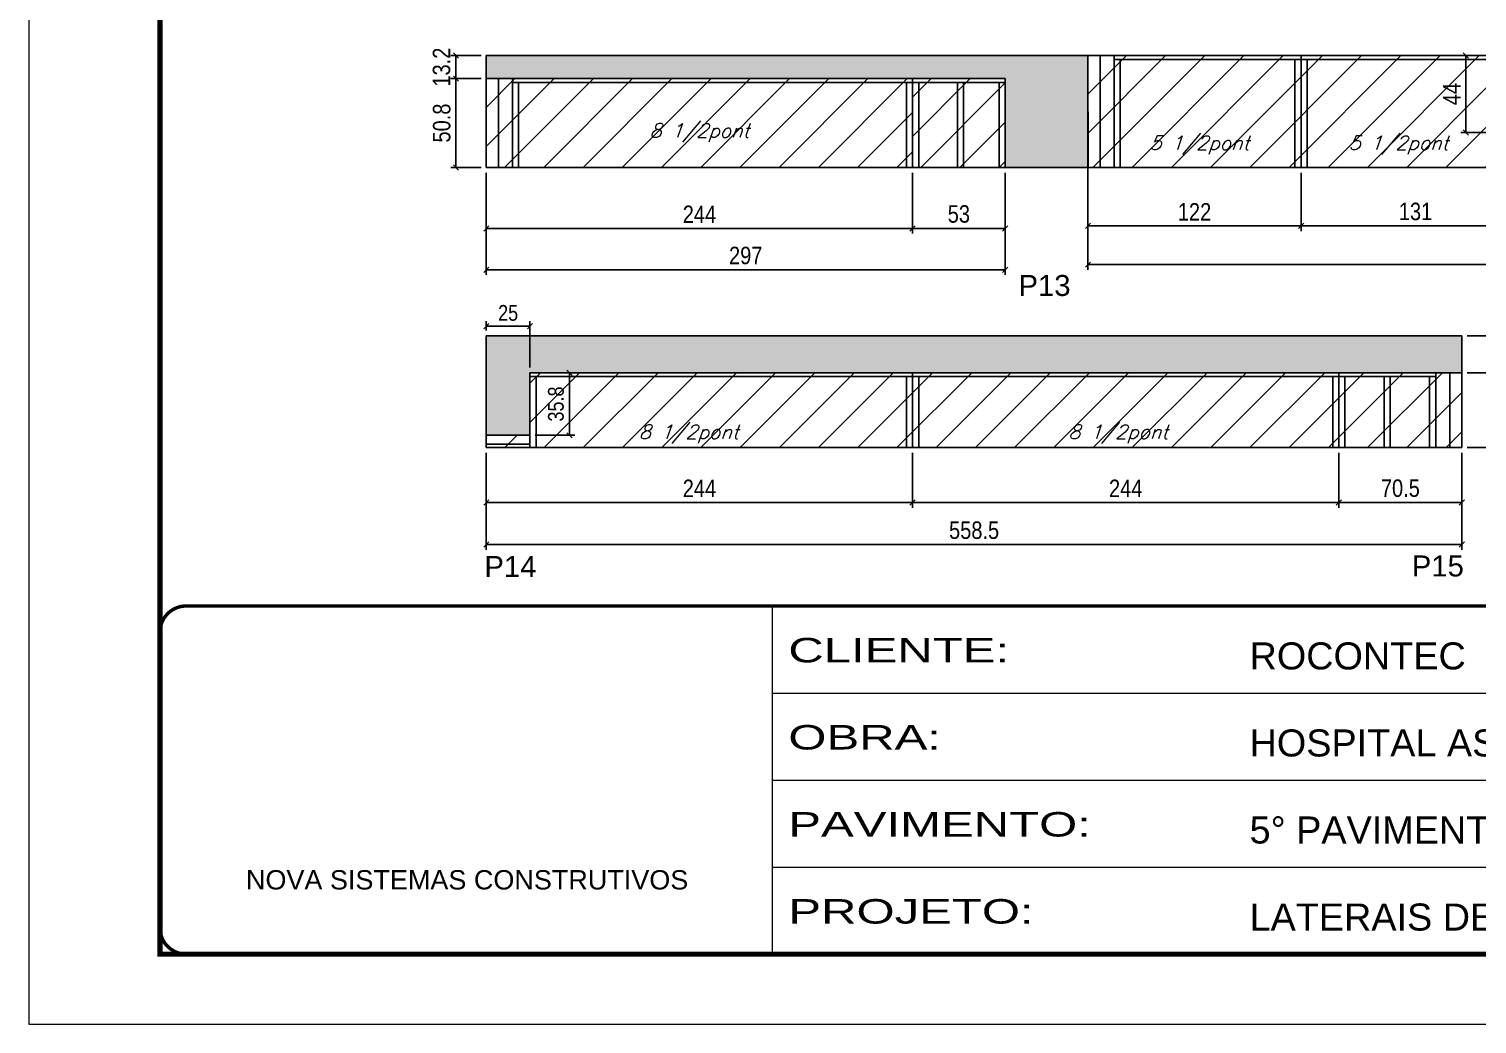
# Model space of a CAD drawing. Extents: x -20960 to -5926, y -2106 to 21915.
# Drawn here: x -7438 to -6610, y 19717 to 20286 of the extents above; entities that cross this region are included whole.
import ezdxf

# ---------------------------------------------------------------- set-up
doc = ezdxf.new("R2010")
doc.units = 0
doc.linetypes.add('CONTINUO', pattern=[0])
doc.linetypes.add('DASHED', pattern=[0.75, 0.5, -0.25])
for name, color, linetype in [('5', 5, 'Continuous'), ('COTA', 241, 'Continuous'), ('Painéis', 200, 'Continuous'), ('Reaproveitamento', 251, 'Continuous'), ('SARR_2.2x7', 40, 'Continuous'), ('SARR_3.5x7', 81, 'Continuous'), ('SARR_EDITAR', 141, 'Continuous'), ('texto', 7, 'Continuous')]:
    doc.layers.add(name, color=color, linetype=linetype)
doc.layers.add('Folhas', color=255, linetype='Continuous', lineweight=9)
doc.layers.add('SARRAFO DE PRESSAO', color=251, linetype='DASHED', lineweight=9)
doc.styles.add('ARIAL', font='arial.ttf')
doc.styles.add('COTA TECNICA', font='techl___.ttf', dxfattribs={"height": 10})
doc.styles.add('COTA TECNICA-50', font='techl___.ttf', dxfattribs={"height": 9})
doc.styles.add('Romans', font='romans.shx')
doc.styles.get("Standard").update_dxf_attribs({"font": 'arial.ttf'})
doc.styles.add('Tecnologia', font='')
doc.styles.get('Tecnologia').set_extended_font_data('Forgotten Futurist')
doc.dimstyles.new('COTA PAINEL-50', dxfattribs={"dimtxt": 9, "dimasz": 3, "dimexe": 3, "dimexo": 3, "dimgap": 3, "dimtad": 1, "dimdec": 1, "dimzin": 12, "dimdsep": 46, "dimtxsty": 'COTA TECNICA-50', "dimblk1": 'OBLIQUE', "dimblk2": 'OBLIQUE', "dimsah": 1, "dimcen": 0.9, "dimclrd": 4, "dimclre": 4, "dimclrt": 240, "dimadec": 1, "dimazin": 3, "dimtfac": 1, "dimtdec": 1, "dimtmove": 0, "dimatfit": 3, "dimfxl": 1, "dimtolj": 1, "dimtzin": 12, "dimarcsym": 0})
doc.dimstyles.new('PAINEL', dxfattribs={"dimtxt": 10, "dimasz": 3, "dimexe": 3, "dimexo": 3, "dimgap": 3, "dimtad": 1, "dimdec": 1, "dimzin": 12, "dimdsep": 46, "dimtxsty": 'COTA TECNICA', "dimblk1": 'OBLIQUE', "dimblk2": 'OBLIQUE', "dimsah": 1, "dimcen": 0.9, "dimclrd": 4, "dimclre": 4, "dimclrt": 240, "dimadec": 1, "dimazin": 3, "dimtfac": 1, "dimtdec": 1, "dimtmove": 0, "dimatfit": 3, "dimfxl": 1, "dimtolj": 1, "dimtzin": 12, "dimarcsym": 0})
pattern_1 = [(45, (-4755.574, 2299.826), (-11.22532, 11.22532), [])]

# ---------------------------------------------------------------- blocks, each defined once
blk = doc.blocks.new('9999999999')
at = {"color": 30, "linetype": 'CONTINUO'}
for p, q in [((98564.56, 34230.21), (98564.56, 34429.45)), ((98564.56, 34379.64), (99583.98, 34379.64)), ((98564.56, 34329.83), (99487.98, 34329.83)), ((98564.56, 34280.02), (99487.98, 34280.02))]:
    blk.add_line(p, q, dxfattribs=at)
at = {"color": 30, "linetype": 'CONTINUO', "const_width": 2}
blk.add_lwpolyline([(99583.98, 34230.21), (99583.98, 34414.45, 0.414214), (99568.98, 34429.45), (98228.98, 34429.45, 0.414214), (98213.98, 34414.45), (98213.98, 34245.21, 0.414214), (98228.98, 34230.21), (99583.98, 34230.21)], format="xyb", dxfattribs=at)
at = {"layer": 'Folhas'}
blk.add_lwpolyline([(98138.98, 34190.21), (99623.98, 34190.21), (99623.98, 35240.21), (98138.98, 35240.21)], close=True, dxfattribs=at)
at = {"layer": 'Folhas', "color": 30, "const_width": 3}
blk.add_lwpolyline([(98213.98, 34230.21), (99583.98, 34230.21), (99583.98, 35200.21), (98213.98, 35200.21)], close=True, dxfattribs=at)
at = {"color": 7, "linetype": 'Continuous', "ltscale": 5, "style": 'ARIAL'}
for s, height, p in [('ROCONTEC', 15.483, (98837.68, 34393.13)), ('HOSPITAL ASSUNÇÃO', 15.4829, (98837.68, 34343.32)), ('5° PAVIMENTO', 15.4829, (98837.68, 34293.51)), ('NOVA SISTEMAS CONSTRUTIVOS', 11.0592, (98263.19, 34267.21)), ('LATERAIS DE VIGAS', 15.4829, (98837.68, 34243.7))]:
    blk.add_text(s, height=height, dxfattribs=at).set_placement(p)
at = {"layer": 'Folhas', "color": 7, "style": 'Tecnologia', "width": 1.5}
for s, p in [('CLIENTE:', (98573.65, 34397.17)), ('OBRA:', (98573.65, 34347.31)), ('PAVIMENTO:', (98573.65, 34297.5)), ('PROJETO:', (98573.65, 34247.69))]:
    blk.add_text(s, height=14, dxfattribs=at).set_placement(p)
blk = doc.blocks.new('_Oblique')
at = {"color": 0, "linetype": 'ByBlock', "lineweight": -2}
blk.add_line((-0.5, -0.5), (0.5, 0.5), dxfattribs=at)
blk = doc.blocks.new('*D136')
at = {"layer": 'COTA', "color": 4, "linetype": 'ByBlock', "lineweight": -2, "transparency": 16777216}
for p, q in [((-7176.71, 20204.03), (-7176.71, 20145.47)), ((-6879.71, 20204.03), (-6879.71, 20145.47)), ((-7176.71, 20148.47), (-6879.71, 20148.47))]:
    blk.add_line(p, q, dxfattribs=at)
at = {"layer": 'Defpoints', "color": 0, "linetype": 'ByBlock', "transparency": 16777216}
for p in [(-7176.71, 20207.03), (-6879.71, 20207.03), (-6879.71, 20148.47)]:
    blk.add_point(p, dxfattribs=at)
at = {"layer": 'COTA', "color": 4, "linetype": 'ByBlock', "lineweight": -2, "transparency": 16777216, "xscale": 3, "yscale": 3, "zscale": 3, "rotation": 180}
blk.add_blockref('_Oblique', (-7176.71, 20148.47), dxfattribs=at)
at = {"layer": 'COTA', "color": 4, "linetype": 'ByBlock', "lineweight": -2, "transparency": 16777216, "xscale": 3, "yscale": 3, "zscale": 3}
blk.add_blockref('_Oblique', (-6879.71, 20148.47), dxfattribs=at)
at = {"layer": 'COTA', "color": 240, "linetype": 'ByBlock', "transparency": 16777216, "insert": (-7028.21, 20156.57), "char_height": 10, "attachment_point": 5, "style": 'COTA TECNICA'}
blk.add_mtext('\\A1;297', dxfattribs=at)
blk = doc.blocks.new('*D138')
at = {"layer": 'COTA', "color": 4, "linetype": 'ByBlock', "lineweight": -2, "transparency": 16777216}
for p, q in [((-6604.31, 20271.03), (-6618.94, 20271.03)), ((-6615.94, 20271.03), (-6615.94, 20227.03)), ((-6604.31, 20227.03), (-6618.94, 20227.03))]:
    blk.add_line(p, q, dxfattribs=at)
at = {"layer": 'Defpoints', "color": 0, "linetype": 'ByBlock', "transparency": 16777216}
for p in [(-6601.31, 20271.03), (-6615.94, 20227.03), (-6601.31, 20227.03)]:
    blk.add_point(p, dxfattribs=at)
at = {"layer": 'COTA', "color": 4, "linetype": 'ByBlock', "lineweight": -2, "transparency": 16777216, "xscale": 3, "yscale": 3, "zscale": 3}
for p, rotation in [((-6615.94, 20271.03), 90), ((-6615.94, 20227.03), 270)]:
    blk.add_blockref('_Oblique', p, dxfattribs=dict(at, rotation=rotation))
at = {"layer": 'COTA', "color": 240, "linetype": 'ByBlock', "transparency": 16777216, "insert": (-6624.02, 20249.03), "char_height": 10, "attachment_point": 5, "rotation": 90, "style": 'COTA TECNICA'}
blk.add_mtext('\\A1;44', dxfattribs=at)
blk = doc.blocks.new('*D139')
at = {"layer": 'COTA', "color": 4, "linetype": 'ByBlock', "lineweight": -2, "transparency": 16777216}
for p, q in [((-6932.71, 20204.03), (-6932.71, 20169.13)), ((-6879.71, 20204.03), (-6879.71, 20169.13)), ((-6879.71, 20172.13), (-6932.71, 20172.13))]:
    blk.add_line(p, q, dxfattribs=at)
at = {"layer": 'Defpoints', "color": 0, "linetype": 'ByBlock', "transparency": 16777216}
for p in [(-6932.71, 20207.03), (-6879.71, 20207.03), (-6932.71, 20172.13)]:
    blk.add_point(p, dxfattribs=at)
at = {"layer": 'COTA', "color": 4, "linetype": 'ByBlock', "lineweight": -2, "transparency": 16777216, "xscale": 3, "yscale": 3, "zscale": 3, "rotation": 180}
blk.add_blockref('_Oblique', (-6932.71, 20172.13), dxfattribs=at)
at = {"layer": 'COTA', "color": 4, "linetype": 'ByBlock', "lineweight": -2, "transparency": 16777216, "xscale": 3, "yscale": 3, "zscale": 3}
blk.add_blockref('_Oblique', (-6879.71, 20172.13), dxfattribs=at)
at = {"layer": 'COTA', "color": 240, "linetype": 'ByBlock', "transparency": 16777216, "insert": (-6906.21, 20180.35), "char_height": 10, "attachment_point": 5, "style": 'COTA TECNICA'}
blk.add_mtext('\\A1;53', dxfattribs=at)
blk = doc.blocks.new('*D140')
at = {"layer": 'COTA', "color": 4, "linetype": 'ByBlock', "lineweight": -2, "transparency": 16777216}
for p, q in [((-6832.31, 20204.03), (-6832.31, 20170.56)), ((-6710.31, 20204.03), (-6710.31, 20170.56)), ((-6710.31, 20173.56), (-6832.31, 20173.56))]:
    blk.add_line(p, q, dxfattribs=at)
at = {"layer": 'Defpoints', "color": 0, "linetype": 'ByBlock', "transparency": 16777216}
for p in [(-6832.31, 20207.03), (-6710.31, 20207.03), (-6832.31, 20173.56)]:
    blk.add_point(p, dxfattribs=at)
at = {"layer": 'COTA', "color": 4, "linetype": 'ByBlock', "lineweight": -2, "transparency": 16777216, "xscale": 3, "yscale": 3, "zscale": 3, "rotation": 180}
blk.add_blockref('_Oblique', (-6832.31, 20173.56), dxfattribs=at)
at = {"layer": 'COTA', "color": 4, "linetype": 'ByBlock', "lineweight": -2, "transparency": 16777216, "xscale": 3, "yscale": 3, "zscale": 3}
blk.add_blockref('_Oblique', (-6710.31, 20173.56), dxfattribs=at)
at = {"layer": 'COTA', "color": 240, "linetype": 'ByBlock', "transparency": 16777216, "insert": (-6771.31, 20181.62), "char_height": 10, "attachment_point": 5, "style": 'COTA TECNICA'}
blk.add_mtext('\\A1;122', dxfattribs=at)
blk = doc.blocks.new('*D141')
at = {"layer": 'COTA', "color": 4, "linetype": 'ByBlock', "lineweight": -2, "transparency": 16777216}
for p, q in [((-6710.31, 20204.03), (-6710.31, 20170.56)), ((-6579.31, 20204.03), (-6579.31, 20170.56)), ((-6579.31, 20173.56), (-6710.31, 20173.56))]:
    blk.add_line(p, q, dxfattribs=at)
at = {"layer": 'Defpoints', "color": 0, "linetype": 'ByBlock', "transparency": 16777216}
for p in [(-6710.31, 20207.03), (-6579.31, 20207.03), (-6710.31, 20173.56)]:
    blk.add_point(p, dxfattribs=at)
at = {"layer": 'COTA', "color": 4, "linetype": 'ByBlock', "lineweight": -2, "transparency": 16777216, "xscale": 3, "yscale": 3, "zscale": 3, "rotation": 180}
blk.add_blockref('_Oblique', (-6710.31, 20173.56), dxfattribs=at)
at = {"layer": 'COTA', "color": 4, "linetype": 'ByBlock', "lineweight": -2, "transparency": 16777216, "xscale": 3, "yscale": 3, "zscale": 3}
blk.add_blockref('_Oblique', (-6579.31, 20173.56), dxfattribs=at)
at = {"layer": 'COTA', "color": 240, "linetype": 'ByBlock', "transparency": 16777216, "insert": (-6644.81, 20181.78), "char_height": 10, "attachment_point": 5, "style": 'COTA TECNICA'}
blk.add_mtext('\\A1;131', dxfattribs=at)
blk = doc.blocks.new('*D144')
at = {"layer": 'COTA', "color": 4, "linetype": 'ByBlock', "lineweight": -2, "transparency": 16777216}
for p, q in [((-7179.71, 20257.83), (-7197.08, 20257.83)), ((-7194.08, 20257.83), (-7194.08, 20207.03)), ((-7179.71, 20207.03), (-7197.08, 20207.03))]:
    blk.add_line(p, q, dxfattribs=at)
at = {"layer": 'Defpoints', "color": 0, "linetype": 'ByBlock', "transparency": 16777216}
for p in [(-7176.71, 20257.83), (-7194.08, 20207.03), (-7176.71, 20207.03)]:
    blk.add_point(p, dxfattribs=at)
at = {"layer": 'COTA', "color": 4, "linetype": 'ByBlock', "lineweight": -2, "transparency": 16777216, "xscale": 3, "yscale": 3, "zscale": 3}
for p, rotation in [((-7194.08, 20257.83), 90), ((-7194.08, 20207.03), 270)]:
    blk.add_blockref('_Oblique', p, dxfattribs=dict(at, rotation=rotation))
at = {"layer": 'COTA', "color": 240, "linetype": 'ByBlock', "transparency": 16777216, "insert": (-7202.21, 20232.43), "char_height": 10, "attachment_point": 5, "rotation": 90, "style": 'COTA TECNICA'}
blk.add_mtext('\\A1;50.8', dxfattribs=at)
blk = doc.blocks.new('*D145')
at = {"layer": 'COTA', "color": 4, "linetype": 'ByBlock', "lineweight": -2, "transparency": 16777216}
for p, q in [((-7179.71, 20271.03), (-7197.08, 20271.03)), ((-7194.08, 20257.83), (-7194.08, 20271.03)), ((-7179.71, 20257.83), (-7197.08, 20257.83))]:
    blk.add_line(p, q, dxfattribs=at)
at = {"layer": 'Defpoints', "color": 0, "linetype": 'ByBlock', "transparency": 16777216}
for p in [(-7194.08, 20271.03), (-7176.71, 20271.03), (-7176.71, 20257.83)]:
    blk.add_point(p, dxfattribs=at)
at = {"layer": 'COTA', "color": 4, "linetype": 'ByBlock', "lineweight": -2, "transparency": 16777216, "xscale": 3, "yscale": 3, "zscale": 3}
for p, rotation in [((-7194.08, 20271.03), 90), ((-7194.08, 20257.83), 270)]:
    blk.add_blockref('_Oblique', p, dxfattribs=dict(at, rotation=rotation))
at = {"layer": 'COTA', "color": 240, "linetype": 'ByBlock', "transparency": 16777216, "insert": (-7202.3, 20264.43), "char_height": 10, "attachment_point": 5, "rotation": 90, "style": 'COTA TECNICA'}
blk.add_mtext('\\A1;13.2', dxfattribs=at)
blk = doc.blocks.new('*D150')
at = {"layer": 'COTA', "color": 4, "lineweight": -2, "transparency": 16777216}
for p, q in [((-7176.71, 20184.03), (-7176.71, 20169.13)), ((-6932.71, 20184.03), (-6932.71, 20169.13)), ((-7176.71, 20172.13), (-6932.71, 20172.13))]:
    blk.add_line(p, q, dxfattribs=at)
at = {"layer": 'Defpoints', "color": 0, "transparency": 16777216}
for p in [(-7176.71, 20187.03), (-6932.71, 20187.03), (-6932.71, 20172.13)]:
    blk.add_point(p, dxfattribs=at)
at = {"layer": 'COTA', "color": 4, "lineweight": -2, "transparency": 16777216, "xscale": 3, "yscale": 3, "zscale": 3, "rotation": 180}
blk.add_blockref('_Oblique', (-7176.71, 20172.13), dxfattribs=at)
at = {"layer": 'COTA', "color": 4, "lineweight": -2, "transparency": 16777216, "xscale": 3, "yscale": 3, "zscale": 3}
blk.add_blockref('_Oblique', (-6932.71, 20172.13), dxfattribs=at)
at = {"layer": 'COTA', "color": 240, "transparency": 16777216, "insert": (-7054.71, 20180.21), "char_height": 10, "attachment_point": 5, "style": 'COTA TECNICA'}
blk.add_mtext('\\A1;244', dxfattribs=at)
blk = doc.blocks.new('*D151')
at = {"layer": 'COTA', "color": 4, "lineweight": -2, "ltscale": 25, "transparency": 16777216}
for p, q in [((-7176.71, 20043.73), (-7176.71, 20012.31)), ((-6932.71, 20043.73), (-6932.71, 20012.31)), ((-7176.71, 20015.31), (-6932.71, 20015.31))]:
    blk.add_line(p, q, dxfattribs=at)
at = {"layer": 'Defpoints', "color": 0, "ltscale": 25, "transparency": 16777216}
for p in [(-7176.71, 20046.73), (-6932.71, 20046.73), (-6932.71, 20015.31)]:
    blk.add_point(p, dxfattribs=at)
at = {"layer": 'COTA', "color": 4, "lineweight": -2, "ltscale": 25, "transparency": 16777216, "xscale": 3, "yscale": 3, "zscale": 3, "rotation": 180}
blk.add_blockref('_Oblique', (-7176.71, 20015.31), dxfattribs=at)
at = {"layer": 'COTA', "color": 4, "lineweight": -2, "ltscale": 25, "transparency": 16777216, "xscale": 3, "yscale": 3, "zscale": 3}
blk.add_blockref('_Oblique', (-6932.71, 20015.31), dxfattribs=at)
at = {"layer": 'COTA', "color": 240, "ltscale": 25, "transparency": 16777216, "insert": (-7054.71, 20023.38), "char_height": 10, "attachment_point": 5, "style": 'COTA TECNICA'}
blk.add_mtext('\\A1;244', dxfattribs=at)
blk = doc.blocks.new('*D162')
at = {"layer": 'COTA', "color": 4, "lineweight": -2, "ltscale": 25, "transparency": 16777216}
for p, q in [((-6615.24, 20089.53), (-6570.08, 20089.53)), ((-6573.08, 20046.73), (-6573.08, 20089.53)), ((-6615.24, 20046.73), (-6570.08, 20046.73))]:
    blk.add_line(p, q, dxfattribs=at)
at = {"layer": 'Defpoints', "color": 0, "ltscale": 25, "transparency": 16777216}
for p in [(-6618.24, 20089.53), (-6573.08, 20089.53), (-6618.24, 20046.73)]:
    blk.add_point(p, dxfattribs=at)
at = {"layer": 'COTA', "color": 4, "lineweight": -2, "ltscale": 25, "transparency": 16777216, "xscale": 3, "yscale": 3, "zscale": 3}
for p, rotation in [((-6573.08, 20089.53), 90), ((-6573.08, 20046.73), 270)]:
    blk.add_blockref('_Oblique', p, dxfattribs=dict(at, rotation=rotation))
at = {"layer": 'COTA', "color": 240, "ltscale": 25, "transparency": 16777216, "insert": (-6581.18, 20066.63), "char_height": 10, "attachment_point": 5, "rotation": 90, "style": 'COTA TECNICA'}
blk.add_mtext('\\A1;42.8', dxfattribs=at)
blk = doc.blocks.new('*D163')
at = {"layer": 'COTA', "color": 4, "lineweight": -2, "ltscale": 25, "transparency": 16777216}
for p, q in [((-6932.71, 20043.73), (-6932.71, 20012.31)), ((-6688.71, 20043.73), (-6688.71, 20012.31)), ((-6932.71, 20015.31), (-6688.71, 20015.31))]:
    blk.add_line(p, q, dxfattribs=at)
at = {"layer": 'Defpoints', "color": 0, "ltscale": 25, "transparency": 16777216}
for p in [(-6932.71, 20046.73), (-6688.71, 20046.73), (-6688.71, 20015.31)]:
    blk.add_point(p, dxfattribs=at)
at = {"layer": 'COTA', "color": 4, "lineweight": -2, "ltscale": 25, "transparency": 16777216, "xscale": 3, "yscale": 3, "zscale": 3, "rotation": 180}
blk.add_blockref('_Oblique', (-6932.71, 20015.31), dxfattribs=at)
at = {"layer": 'COTA', "color": 4, "lineweight": -2, "ltscale": 25, "transparency": 16777216, "xscale": 3, "yscale": 3, "zscale": 3}
blk.add_blockref('_Oblique', (-6688.71, 20015.31), dxfattribs=at)
at = {"layer": 'COTA', "color": 240, "ltscale": 25, "transparency": 16777216, "insert": (-6810.71, 20023.38), "char_height": 10, "attachment_point": 5, "style": 'COTA TECNICA'}
blk.add_mtext('\\A1;244', dxfattribs=at)
blk = doc.blocks.new('*D152')
at = {"layer": 'COTA', "color": 4, "lineweight": -2, "ltscale": 25, "transparency": 16777216}
for p, q in [((-7176.71, 20043.73), (-7176.71, 19988.23)), ((-6618.24, 20043.73), (-6618.24, 19988.23)), ((-6618.24, 19991.23), (-7176.71, 19991.23))]:
    blk.add_line(p, q, dxfattribs=at)
at = {"layer": 'Defpoints', "color": 0, "ltscale": 25, "transparency": 16777216}
for p in [(-7176.71, 20046.73), (-6618.24, 20046.73), (-7176.71, 19991.23)]:
    blk.add_point(p, dxfattribs=at)
at = {"layer": 'COTA', "color": 4, "lineweight": -2, "ltscale": 25, "transparency": 16777216, "xscale": 3, "yscale": 3, "zscale": 3, "rotation": 180}
blk.add_blockref('_Oblique', (-7176.71, 19991.23), dxfattribs=at)
at = {"layer": 'COTA', "color": 4, "lineweight": -2, "ltscale": 25, "transparency": 16777216, "xscale": 3, "yscale": 3, "zscale": 3}
blk.add_blockref('_Oblique', (-6618.24, 19991.23), dxfattribs=at)
at = {"layer": 'COTA', "color": 240, "ltscale": 25, "transparency": 16777216, "insert": (-6897.48, 19999.36), "char_height": 10, "attachment_point": 5, "style": 'COTA TECNICA'}
blk.add_mtext('\\A1;558.5', dxfattribs=at)
blk = doc.blocks.new('*D164')
at = {"layer": 'COTA', "color": 4, "lineweight": -2, "ltscale": 25, "transparency": 16777216}
for p, q in [((-6615.24, 20110.73), (-6570.08, 20110.73)), ((-6573.08, 20089.53), (-6573.08, 20110.73)), ((-6615.24, 20089.53), (-6570.08, 20089.53))]:
    blk.add_line(p, q, dxfattribs=at)
at = {"layer": 'Defpoints', "color": 0, "ltscale": 25, "transparency": 16777216}
for p in [(-6618.24, 20110.73), (-6573.08, 20110.73), (-6618.24, 20089.53)]:
    blk.add_point(p, dxfattribs=at)
at = {"layer": 'COTA', "color": 4, "lineweight": -2, "ltscale": 25, "transparency": 16777216, "xscale": 3, "yscale": 3, "zscale": 3}
for p, rotation in [((-6573.08, 20110.73), 90), ((-6573.08, 20089.53), 270)]:
    blk.add_blockref('_Oblique', p, dxfattribs=dict(at, rotation=rotation))
at = {"layer": 'COTA', "color": 240, "ltscale": 25, "transparency": 16777216, "insert": (-6581.14, 20100.13), "char_height": 10, "attachment_point": 5, "rotation": 90, "style": 'COTA TECNICA'}
blk.add_mtext('\\A1;21.2', dxfattribs=at)
blk = doc.blocks.new('*D165')
at = {"layer": 'COTA', "color": 4, "lineweight": -2, "ltscale": 25, "transparency": 16777216}
for p, q in [((-6615.24, 20110.73), (-6539.93, 20110.73)), ((-6542.93, 20046.73), (-6542.93, 20110.73)), ((-6615.24, 20046.73), (-6539.93, 20046.73))]:
    blk.add_line(p, q, dxfattribs=at)
at = {"layer": 'Defpoints', "color": 0, "ltscale": 25, "transparency": 16777216}
for p in [(-6618.24, 20110.73), (-6542.93, 20110.73), (-6618.24, 20046.73)]:
    blk.add_point(p, dxfattribs=at)
at = {"layer": 'COTA', "color": 4, "lineweight": -2, "ltscale": 25, "transparency": 16777216, "xscale": 3, "yscale": 3, "zscale": 3}
for p, rotation in [((-6542.93, 20110.73), 90), ((-6542.93, 20046.73), 270)]:
    blk.add_blockref('_Oblique', p, dxfattribs=dict(at, rotation=rotation))
at = {"layer": 'COTA', "color": 240, "ltscale": 25, "transparency": 16777216, "insert": (-6551.03, 20078.73), "char_height": 10, "attachment_point": 5, "rotation": 90, "style": 'COTA TECNICA'}
blk.add_mtext('\\A1;64', dxfattribs=at)
blk = doc.blocks.new('*D167')
at = {"layer": 'COTA', "color": 4, "lineweight": -2, "ltscale": 25, "transparency": 16777216}
for p, q in [((-6688.71, 20043.73), (-6688.71, 20012.31)), ((-6618.24, 20043.73), (-6618.24, 20012.31)), ((-6688.71, 20015.31), (-6618.24, 20015.31))]:
    blk.add_line(p, q, dxfattribs=at)
at = {"layer": 'Defpoints', "color": 0, "ltscale": 25, "transparency": 16777216}
for p in [(-6688.71, 20046.73), (-6618.24, 20046.73), (-6618.24, 20015.31)]:
    blk.add_point(p, dxfattribs=at)
at = {"layer": 'COTA', "color": 4, "lineweight": -2, "ltscale": 25, "transparency": 16777216, "xscale": 3, "yscale": 3, "zscale": 3, "rotation": 180}
blk.add_blockref('_Oblique', (-6688.71, 20015.31), dxfattribs=at)
at = {"layer": 'COTA', "color": 4, "lineweight": -2, "ltscale": 25, "transparency": 16777216, "xscale": 3, "yscale": 3, "zscale": 3}
blk.add_blockref('_Oblique', (-6618.24, 20015.31), dxfattribs=at)
at = {"layer": 'COTA', "color": 240, "ltscale": 25, "transparency": 16777216, "insert": (-6653.48, 20023.42), "char_height": 10, "attachment_point": 5, "style": 'COTA TECNICA'}
blk.add_mtext('\\A1;70.5', dxfattribs=at)
blk = doc.blocks.new('*D168')
at = {"layer": 'COTA', "color": 4, "lineweight": -2, "ltscale": 25, "transparency": 16777216}
for p, q in [((-6832.31, 20236.03), (-6832.31, 20148.4)), ((-6330.31, 20214.03), (-6330.31, 20148.4)), ((-6832.31, 20151.4), (-6330.31, 20151.4))]:
    blk.add_line(p, q, dxfattribs=at)
at = {"layer": 'Defpoints', "color": 0, "ltscale": 25, "transparency": 16777216}
for p in [(-6832.31, 20239.03), (-6330.31, 20217.03), (-6330.31, 20151.4)]:
    blk.add_point(p, dxfattribs=at)
at = {"layer": 'COTA', "color": 4, "lineweight": -2, "ltscale": 25, "transparency": 16777216, "xscale": 3, "yscale": 3, "zscale": 3, "rotation": 180}
blk.add_blockref('_Oblique', (-6832.31, 20151.4), dxfattribs=at)
at = {"layer": 'COTA', "color": 4, "lineweight": -2, "ltscale": 25, "transparency": 16777216, "xscale": 3, "yscale": 3, "zscale": 3}
blk.add_blockref('_Oblique', (-6330.31, 20151.4), dxfattribs=at)
at = {"layer": 'COTA', "color": 240, "ltscale": 25, "transparency": 16777216, "insert": (-6581.31, 20159.51), "char_height": 10, "attachment_point": 5, "style": 'COTA TECNICA'}
blk.add_mtext('\\A1;502', dxfattribs=at)
blk = doc.blocks.new('*D170')
at = {"layer": 'COTA', "color": 4, "lineweight": -2, "transparency": 16777216}
for p, q in [((-7148.71, 20089.53), (-7126.12, 20089.53)), ((-7129.12, 20089.53), (-7129.12, 20053.73)), ((-7148.71, 20053.73), (-7126.12, 20053.73))]:
    blk.add_line(p, q, dxfattribs=at)
at = {"layer": 'Defpoints', "color": 0, "transparency": 16777216}
for p in [(-7151.71, 20089.53), (-7151.71, 20053.73), (-7129.12, 20053.73)]:
    blk.add_point(p, dxfattribs=at)
at = {"layer": 'COTA', "color": 4, "lineweight": -2, "transparency": 16777216, "xscale": 3, "yscale": 3, "zscale": 3}
for p, rotation in [((-7129.12, 20089.53), 90), ((-7129.12, 20053.73), 270)]:
    blk.add_blockref('_Oblique', p, dxfattribs=dict(at, rotation=rotation))
at = {"layer": 'COTA', "color": 240, "transparency": 16777216, "insert": (-7136.84, 20071.63), "char_height": 9, "attachment_point": 5, "rotation": 90, "style": 'COTA TECNICA-50'}
blk.add_mtext('\\A1;35.8', dxfattribs=at)
blk = doc.blocks.new('*D171')
at = {"layer": 'COTA', "color": 4, "lineweight": -2, "transparency": 16777216}
for p, q in [((-7176.71, 20113.73), (-7176.71, 20119.12)), ((-7151.71, 20092.53), (-7151.71, 20119.12)), ((-7151.71, 20116.12), (-7176.71, 20116.12))]:
    blk.add_line(p, q, dxfattribs=at)
at = {"layer": 'Defpoints', "color": 0, "transparency": 16777216}
for p in [(-7176.71, 20116.12), (-7176.71, 20110.73), (-7151.71, 20089.53)]:
    blk.add_point(p, dxfattribs=at)
at = {"layer": 'COTA', "color": 4, "lineweight": -2, "transparency": 16777216, "xscale": 3, "yscale": 3, "zscale": 3, "rotation": 180}
blk.add_blockref('_Oblique', (-7176.71, 20116.12), dxfattribs=at)
at = {"layer": 'COTA', "color": 4, "lineweight": -2, "transparency": 16777216, "xscale": 3, "yscale": 3, "zscale": 3}
blk.add_blockref('_Oblique', (-7151.71, 20116.12), dxfattribs=at)
at = {"layer": 'COTA', "color": 240, "transparency": 16777216, "insert": (-7164.21, 20123.72), "char_height": 9, "attachment_point": 5, "style": 'COTA TECNICA-50'}
blk.add_mtext('\\A1;25', dxfattribs=at)

msp = doc.modelspace()

# ---------------------------------------------------------------- hatches: boundary and pattern name
at = {"layer": 'COTA', "linetype": 'ByBlock'}
h = msp.add_hatch(dxfattribs=at)
h.set_pattern_fill('AR-CONC', color=256, scale=0.03)
h.set_pattern_definition([(50, (-147918.681, -12788.4764), (5.46554007, -0.47817257), [0.5715, -6.2865]), (355, (-147918.681, -12788.4764), (-1.05730264, 5.73170536), [0.4572, -5.02921753]), (100.4514447, (-147918.2254, -12788.516), (4.40823741, 5.25353256), [0.48570026, -5.34270734]), (46.1842, (-147918.681, -12786.9524), (8.13237123, -1.26126984), [0.85725, -9.42975]), (96.6355576, (-147918.003, -12787.0575), (7.122124, 7.42278374), [0.7285507, -8.01406824]), (351.184151, (-147918.681, -12786.952), (7.122124, 7.42278374), [0.685799, -7.54379196]), (21, (-147917.919, -12787.3334), (4.54843174, -3.06795595), [0.5715, -6.2865]), (326, (-147917.919, -12787.3334), (1.85406085, 5.52563898), [0.4572, -5.0292]), (71.451445, (-147917.54, -12787.589), (6.40249258, 2.45768307), [0.48570026, -5.34269813]), (37.5, (-147918.6808, -12788.4764), (0.092658098, 2.536651166), [0, -4.96824, 0, -5.1054, 0, -5.04825]), (7.5, (-147918.6808, -12788.4764), (2.004589875, 3.005417245), [0, -2.91084, 0, -4.85394, 0, -1.92405]), (327.5, (-147920.38, -12788.4764), (4.067717855, -0.17186232), [0, -1.905, 0, -5.9436, 0, -7.8867]), (317.5, (-147921.142, -12788.4764), (4.44387544, 0.76279473), [0, -2.4765, 0, -3.94716, 0, -5.6007])])
h.paths.add_polyline_path([(-6879.71, 20207.03), (-6852.71, 20207.03), (-6832.31, 20207.03), (-6832.31, 20271.03), (-7176.71, 20271.03), (-7176.71, 20257.83), (-6879.71, 20257.83)])
h = msp.add_hatch(dxfattribs=at)
h.set_pattern_fill('AR-CONC', color=256, scale=0.03)
h.set_pattern_definition([(50, (1598.5, 2297.15), (5.4655401, -0.4781726), [0.5715, -6.2865]), (355, (1598.5, 2297.15), (-1.0573026, 5.7317054), [0.4572, -5.0292175]), (100.451445, (1598.9555, 2297.1104), (4.4082374, 5.2535326), [0.4857003, -5.3427073]), (46.1842, (1598.5, 2298.674), (8.1323712, -1.2612698), [0.85725, -9.42975]), (96.635558, (1599.178, 2298.569), (7.122124, 7.4227837), [0.7285507, -8.0140682]), (351.18415, (1598.5, 2298.674), (7.122124, 7.4227837), [0.685799, -7.543792]), (21, (1599.262, 2298.293), (4.5484317, -3.0679559), [0.5715, -6.2865]), (326, (1599.262, 2298.293), (1.8540609, 5.525639), [0.4572, -5.0292]), (71.451445, (1599.641, 2298.0376), (6.4024926, 2.457683), [0.4857003, -5.3426981]), (37.5, (1598.5, 2297.1502), (0.0926581, 2.53665117), [0, -4.96824, 0, -5.1054, 0, -5.04825]), (7.5, (1598.5, 2297.1502), (2.00458988, 3.00541724), [0, -2.91084, 0, -4.85394, 0, -1.92405]), (327.5, (1596.8007, 2297.1502), (4.06771786, -0.17186232), [0, -1.905, 0, -5.9436, 0, -7.8867]), (317.5, (1596.0387, 2297.1502), (4.44387544, 0.7627947), [0, -2.4765, 0, -3.94716, 0, -5.6007])])
h.paths.add_polyline_path([(-6618.24, 20110.73), (-7176.71, 20110.73), (-7176.71, 20053.73), (-7151.71, 20053.73), (-7151.71, 20089.53), (-6618.24, 20089.53)])
at = {"layer": 'Reaproveitamento', "ltscale": 25}
h = msp.add_hatch(dxfattribs=at)
h.set_pattern_fill('ANSI31', color=256, scale=5, style=2)
h.set_pattern_definition(pattern_1)
h.paths.add_polyline_path([(-6804.9, 20211.75), (-6737.28, 20211.75), (-6731.78, 20227.72), (-6799.4, 20227.72)], flags=16)
h.paths.add_polyline_path([(-6579.31, 20227.03), (-6601.31, 20227.03), (-6601.31, 20271.03), (-6832.31, 20271.03), (-6832.24, 20207.03), (-6579.31, 20207.03)])
at = {"layer": 'Reaproveitamento', "linetype": 'ByBlock'}
h = msp.add_hatch(dxfattribs=at)
h.set_pattern_fill('ANSI31', color=256, scale=5)
h.set_pattern_definition(pattern_1)
h.paths.add_polyline_path([(-6932.71, 20257.83), (-7176.71, 20257.83), (-7176.71, 20207.03), (-6932.71, 20207.03)])
h.paths.add_polyline_path([(-7095.02, 20218.87), (-7020.92, 20218.87), (-7015.43, 20234.84), (-7089.52, 20234.84)], flags=24)
at = {"layer": 'Reaproveitamento', "ltscale": 25}
h = msp.add_hatch(dxfattribs=at)
h.set_pattern_fill('ANSI31', color=256, scale=5)
h.set_pattern_definition([(45, (-147949.78, -5912.32), (-11.2253202, 11.2253202), [])])
h.paths.add_polyline_path([(-6879.71, 20257.83), (-6932.71, 20257.83), (-6932.71, 20207.03), (-6879.71, 20207.03)])
at = {"layer": 'Reaproveitamento', "linetype": 'ByBlock'}
h = msp.add_hatch(dxfattribs=at)
h.set_pattern_fill('ANSI31', color=256, scale=5)
h.set_pattern_definition([(45, (1598.5, 2297.15), (-11.22532, 11.22532), [])])
h.paths.add_polyline_path([(-6932.71, 20089.53), (-7151.71, 20089.53), (-7151.71, 20053.73), (-7176.71, 20053.73), (-7176.71, 20046.73), (-6932.71, 20046.73)])
h.paths.add_polyline_path([(-6688.71, 20089.53), (-6932.71, 20089.53), (-6932.71, 20046.73), (-6688.71, 20046.73)])
h.paths.add_polyline_path([(-6618.24, 20089.53), (-6688.71, 20089.53), (-6688.71, 20046.73), (-6618.24, 20046.73)])
h.paths.add_polyline_path([(-7128.1, 20056.32), (-7128.1, 20087.41), (-7146.63, 20087.41), (-7146.63, 20056.32)], flags=24)
h.paths.add_polyline_path([(-7097.19, 20046.39), (-7029.57, 20046.39), (-7024.07, 20062.36), (-7091.69, 20062.36)], flags=9)
h.paths.add_polyline_path([(-6851.35, 20046.39), (-6783.73, 20046.39), (-6778.23, 20062.36), (-6845.85, 20062.36)], flags=9)

# ---------------------------------------------------------------- linework, layer by layer
at = {"layer": 'COTA', "linetype": 'ByBlock'}
for p, q in [((-6832.31, 20271.03), (-7176.71, 20271.03)), ((-7176.71, 20257.83), (-7176.71, 20271.03)), ((-6832.24, 20207.03), (-6832.31, 20271.03)), ((-6879.71, 20207.03), (-6832.24, 20207.03)), ((-7176.71, 20110.73), (-6618.24, 20110.73)), ((-7176.71, 20053.73), (-7176.71, 20110.73)), ((-6618.24, 20089.53), (-6618.24, 20110.73))]:
    msp.add_line(p, q, dxfattribs=at)
at = {"layer": 'Painéis', "linetype": 'ByBlock'}
for p, q in [((-6832.31, 20271.03), (-6832.31, 20207.03)), ((-6601.31, 20271.03), (-6832.31, 20271.03)), ((-6710.31, 20271.03), (-6710.31, 20207.03)), ((-7176.71, 20257.83), (-7176.71, 20207.03)), ((-6879.71, 20257.83), (-7176.71, 20257.83)), ((-6932.71, 20257.83), (-6932.71, 20207.03)), ((-6879.71, 20207.03), (-6879.71, 20257.83)), ((-7176.71, 20207.03), (-6932.71, 20207.03)), ((-6932.71, 20207.03), (-6879.71, 20207.03)), ((-6832.31, 20207.03), (-6579.31, 20207.03))]:
    msp.add_line(p, q, dxfattribs=at)
at = {"layer": 'Painéis'}
for p, q in [((-7151.71, 20089.53), (-6618.24, 20089.53)), ((-7176.71, 20046.73), (-6618.24, 20046.73))]:
    msp.add_line(p, q, dxfattribs=at)
at = {"layer": 'Painéis', "ltscale": 25}
for p, q in [((-7151.71, 20053.73), (-7151.71, 20089.53)), ((-6932.71, 20046.73), (-6932.71, 20089.53)), ((-6688.71, 20046.73), (-6688.71, 20089.53)), ((-6618.24, 20046.73), (-6618.24, 20089.53)), ((-7176.71, 20053.73), (-7151.71, 20053.73)), ((-7176.71, 20046.73), (-7176.71, 20053.73))]:
    msp.add_line(p, q, dxfattribs=at)
at = {"layer": 'SARR_2.2x7', "linetype": 'Continuous'}
for p, q in [((-6825.31, 20271.03), (-6825.31, 20207.03)), ((-6710.31, 20268.83), (-6817.31, 20268.83)), ((-6601.31, 20268.83), (-6710.31, 20268.83)), ((-7169.71, 20257.83), (-7169.71, 20207.03)), ((-6932.71, 20255.63), (-7161.71, 20255.63)), ((-6879.71, 20255.63), (-6932.71, 20255.63)), ((-7151.71, 20087.33), (-6932.71, 20087.33)), ((-6932.71, 20087.33), (-6688.71, 20087.33)), ((-6688.71, 20087.33), (-6633.24, 20087.33)), ((-6625.24, 20046.73), (-6625.24, 20089.53))]:
    msp.add_line(p, q, dxfattribs=at)
at = {"layer": 'SARR_3.5x7'}
for p, q in [((-6817.31, 20271.03), (-6817.31, 20207.03)), ((-6813.81, 20268.83), (-6813.81, 20207.03)), ((-6713.81, 20268.83), (-6713.81, 20207.03)), ((-6706.81, 20268.83), (-6706.81, 20207.03)), ((-7161.71, 20257.83), (-7161.71, 20207.03)), ((-7158.21, 20255.63), (-7158.21, 20207.03)), ((-6936.21, 20255.63), (-6936.21, 20207.03)), ((-6929.21, 20255.63), (-6929.21, 20207.03)), ((-6907.07, 20255.63), (-6907.07, 20207.03)), ((-6903.57, 20255.63), (-6903.57, 20207.03)), ((-6883.21, 20255.63), (-6883.21, 20207.03)), ((-7151.71, 20046.73), (-7151.71, 20089.53)), ((-7148.21, 20046.73), (-7148.21, 20087.33)), ((-6936.21, 20087.33), (-6936.21, 20046.73)), ((-6929.19, 20087.33), (-6929.19, 20046.73)), ((-6692.21, 20087.33), (-6692.21, 20046.73)), ((-6685.19, 20087.33), (-6685.19, 20046.73)), ((-6662.73, 20046.73), (-6662.73, 20087.33)), ((-6659.23, 20046.73), (-6659.23, 20087.33)), ((-6636.74, 20046.73), (-6636.74, 20087.33)), ((-6633.24, 20046.73), (-6633.24, 20089.53))]:
    msp.add_line(p, q, dxfattribs=at)
at = {"layer": 'SARR_EDITAR', "linetype": 'Continuous'}
msp.add_line((-7176.71, 20048.73), (-7151.71, 20048.73), dxfattribs=at)

# ---------------------------------------------------------------- block references
at = {"layer": 'SARRAFO DE PRESSAO', "color": 6, "linetype": 'ByBlock'}
msp.add_blockref('9999999999', (-105577.48, -14473.39), dxfattribs=at)

# ---------------------------------------------------------------- texts
at = {"layer": '5', "linetype": 'Continuous'}
for s, p in [('P13', (-6872.1, 20133.48)), ('P15', (-6646.95, 19972.96)), ('P14', (-7177.8, 19972.65))]:
    msp.add_text(s, height=12, rotation=0.00004, dxfattribs=at).set_placement(p)
at = {"layer": 'texto', "color": 2, "char_height": 8, "attachment_point": 5, "style": 'Romans'}
for s, insert in [('{\\Q19;\\C256;8 1/2pont}', (-7054.72, 20226.85)), ('{\\Q19;\\C256;5 1/2pont}', (-6768.53, 20219.74)), ('{\\Q19;\\C256;5 1/2pont}', (-6654.54, 20219.74)), ('{\\Q19;\\C256;8 1/2pont}', (-7060.82, 20054.38)), ('{\\Q19;\\C256;8 1/2pont}', (-6814.98, 20054.38))]:
    msp.add_mtext(s, dxfattribs=dict(at, insert=insert))

# ---------------------------------------------------------------- dimensions: what is measured, and where the dimension line sits
at = {"layer": 'COTA', "linetype": 'ByBlock'}
dim = msp.add_linear_dim(base=(-7194.08, 20271.03), p1=(-7176.71, 20257.83), p2=(-7176.71, 20271.03), angle=90, dimstyle='PAINEL', dxfattribs=at)
dim.commit()
dim.dimension.update_dxf_attribs({"geometry": '*D145', "text_midpoint": (-7194.08, 20264.43), "dimtype": 160})
for base, p1, p2, picture, middle in [((-6615.94, 20227.03), (-6601.31, 20271.03), (-6601.31, 20227.03), '*D138', (-6624.02, 20249.03)), ((-7194.08, 20207.03), (-7176.71, 20257.83), (-7176.71, 20207.03), '*D144', (-7202.21, 20232.43))]:
    dim = msp.add_linear_dim(base=base, p1=p1, p2=p2, angle=90, dimstyle='PAINEL', dxfattribs=at)
    dim.commit()
    dim.dimension.update_dxf_attribs({"geometry": picture, "text_midpoint": middle})
at = {"layer": 'COTA', "ltscale": 25}
for base, p1, p2, picture, middle in [((-6330.31, 20151.4), (-6832.31, 20239.03), (-6330.31, 20217.03), '*D168', (-6581.31, 20159.51)), ((-7176.71, 19991.23), (-6618.24, 20046.73), (-7176.71, 20046.73), '*D152', (-6897.48, 19999.36)), ((-6688.71, 20015.31), (-6932.71, 20046.73), (-6688.71, 20046.73), '*D163', (-6810.71, 20023.38)), ((-6618.24, 20015.31), (-6688.71, 20046.73), (-6618.24, 20046.73), '*D167', (-6653.48, 20023.42))]:
    dim = msp.add_linear_dim(base=base, p1=p1, p2=p2, dimstyle='PAINEL', dxfattribs=at)
    dim.commit()
    dim.dimension.update_dxf_attribs({"geometry": picture, "text_midpoint": middle})
at = {"layer": 'COTA', "linetype": 'ByBlock'}
for base, p1, p2, picture, middle in [((-6879.71, 20148.47), (-7176.71, 20207.03), (-6879.71, 20207.03), '*D136', (-7028.21, 20156.57)), ((-6932.71, 20172.13), (-6879.71, 20207.03), (-6932.71, 20207.03), '*D139', (-6906.21, 20180.35)), ((-6832.31, 20173.56), (-6710.31, 20207.03), (-6832.31, 20207.03), '*D140', (-6771.31, 20181.62)), ((-6710.31, 20173.56), (-6579.31, 20207.03), (-6710.31, 20207.03), '*D141', (-6644.81, 20181.78))]:
    dim = msp.add_linear_dim(base=base, p1=p1, p2=p2, dimstyle='PAINEL', dxfattribs=at)
    dim.commit()
    dim.dimension.update_dxf_attribs({"geometry": picture, "text_midpoint": middle})
at = {"layer": 'COTA'}
for base, p1, p2, dimstyle, picture, middle in [((-6932.71, 20172.13), (-7176.71, 20187.03), (-6932.71, 20187.03), 'PAINEL', '*D150', (-7054.71, 20180.21)), ((-7176.71, 20116.12), (-7151.71, 20089.53), (-7176.71, 20110.73), 'COTA PAINEL-50', '*D171', (-7164.21, 20123.72))]:
    dim = msp.add_linear_dim(base=base, p1=p1, p2=p2, dimstyle=dimstyle, dxfattribs=at)
    dim.commit()
    dim.dimension.update_dxf_attribs({"geometry": picture, "text_midpoint": middle})
at = {"layer": 'COTA', "ltscale": 25}
for base, p1, p2, picture, middle in [((-6573.08, 20110.73), (-6618.24, 20089.53), (-6618.24, 20110.73), '*D164', (-6573.08, 20100.13)), ((-6573.08, 20089.53), (-6618.24, 20046.73), (-6618.24, 20089.53), '*D162', (-6573.08, 20066.63))]:
    dim = msp.add_linear_dim(base=base, p1=p1, p2=p2, angle=90, dimstyle='PAINEL', dxfattribs=at)
    dim.commit()
    dim.dimension.update_dxf_attribs({"geometry": picture, "text_midpoint": middle, "dimtype": 160})
dim = msp.add_linear_dim(base=(-6542.93, 20110.73), p1=(-6618.24, 20046.73), p2=(-6618.24, 20110.73), angle=90, dimstyle='PAINEL', dxfattribs=at)
dim.commit()
dim.dimension.update_dxf_attribs({"geometry": '*D165', "text_midpoint": (-6551.03, 20078.73)})
at = {"layer": 'COTA'}
dim = msp.add_linear_dim(base=(-7129.12, 20053.73), p1=(-7151.71, 20089.53), p2=(-7151.71, 20053.73), angle=90, dimstyle='COTA PAINEL-50', dxfattribs=at)
dim.commit()
dim.dimension.update_dxf_attribs({"geometry": '*D170', "text_midpoint": (-7136.84, 20071.63)})
at = {"layer": 'COTA', "ltscale": 25}
dim = msp.add_linear_dim(base=(-6932.71, 20015.31), p1=(-7176.71, 20046.73), p2=(-6932.71, 20046.73), dimstyle='PAINEL', dxfattribs=at)
dim.commit()
dim.dimension.update_dxf_attribs({"geometry": '*D151', "text_midpoint": (-7054.71, 20015.31), "dimtype": 160})

doc.saveas('drawing.dxf')
